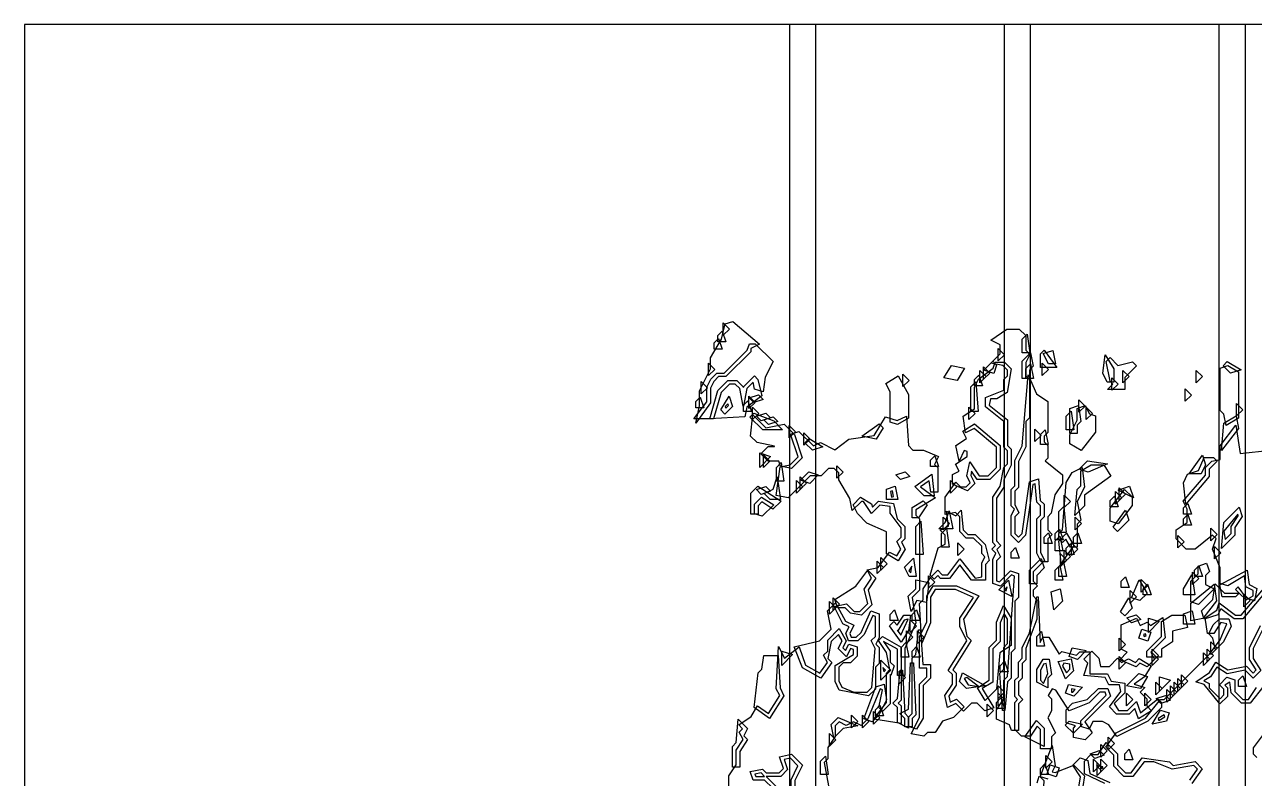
# Model space of a CAD drawing. Header units: millimetres. Extents: x 0 to 296, y 0 to 296.
# Drawn here: x 0 to 165.3, y 194.5 to 295.8 of the extents above; entities that cross this region are included whole.
import ezdxf

# ---------------------------------------------------------------- set-up
doc = ezdxf.new("R2010")
doc.units = ezdxf.units.MM
for name, color, linetype in [('CUT_OUTLINE', 5, 'Continuous'), ('CUT_SLOT', 1, 'Continuous'), ('ENG_D', 3, 'Continuous'), ('ENG_K', 2, 'Continuous'), ('ENG_L', 4, 'Continuous')]:
    doc.layers.add(name, color=color, linetype=linetype)

msp = doc.modelspace()

# ---------------------------------------------------------------- linework, layer by layer
at = {"layer": 'CUT_OUTLINE'}
msp.add_lwpolyline([(0, 0), (295.8, 0), (295.8, 295.8), (0, 295.8), (0, 0)], close=True, dxfattribs=at)
at = {"layer": 'CUT_SLOT'}
for points in [[(102.82, 147.9), (106.38, 147.9), (106.38, 295.8), (102.82, 295.8), (102.82, 147.9)], [(131.69, 147.9), (135.25, 147.9), (135.25, 295.8), (131.69, 295.8), (131.69, 147.9)], [(160.55, 147.9), (164.12, 147.9), (164.12, 295.8), (160.55, 295.8), (160.55, 147.9)]]:
    msp.add_lwpolyline(points, close=True, dxfattribs=at)
at = {"layer": 'ENG_D'}
for points in [[(93.69, 253.5), (94.2, 255.57), (95.2, 255.9), (98.8, 252.86), (97.62, 252.27), (97.62, 251.82), (94.27, 248.48), (93.28, 248.48), (92.64, 247.84), (92.19, 246.94), (92.19, 244.95), (90.25, 242.22), (90.71, 244.56), (90.71, 246.56), (92.19, 249.52), (92.19, 251.01), (93.69, 253.5)], [(135.12, 251.68), (134.1, 251.68), (134.1, 253.51), (134.77, 254.17), (135.12, 251.68)], [(131.73, 251.43), (130.89, 250.59), (130.89, 252.28), (131.73, 251.43)], [(135.08, 248.23), (134.1, 248.23), (134.1, 250.55), (135.24, 251.69), (135.6, 249.87), (135.08, 249.36), (135.08, 248.23)], [(137.09, 252.06), (138.77, 249.71), (136.56, 249.71), (136.56, 251.54), (137.09, 252.06)], [(145.29, 251.42), (146.42, 249.53), (146.42, 247.74), (145.53, 247.74), (144.94, 248.93), (145.29, 251.42)], [(128.72, 206.56), (130.28, 203.97), (129.1, 203.58), (128.08, 204.6), (127.3, 204.6), (126.21, 203.51), (125.18, 204.54), (124.06, 203.99), (123.73, 205.64), (124.73, 207.14), (124.73, 208.44), (124.17, 209), (126.67, 212.99), (125.72, 214.89), (125.72, 216.01), (127.57, 218.79), (125.17, 219.88), (122.41, 219.88), (121.77, 218.83), (121.77, 215.39), (120.6, 212.66), (120.29, 218), (120.79, 218.5), (120.79, 219.96), (121.83, 221.52), (122.76, 222.45), (123.35, 221.85), (124.11, 221.85), (125.71, 223.98), (127.79, 221.38), (128.67, 221.56), (128.67, 223.39), (129.11, 224.27), (128.67, 224.71), (128.67, 225.69), (127.59, 226.78), (126.6, 226.78), (125.72, 227.67), (125.72, 229.64), (125.14, 230.21), (123.74, 229.93), (123.74, 232.29), (125.19, 234.31), (125.82, 233.69), (126.6, 233.69), (127.14, 234.23), (126.69, 235.13), (127.07, 237.03), (128.31, 235.16), (129.56, 235.16), (130.65, 236.25), (130.65, 238.99), (127.65, 241.53), (126.51, 240.95), (126.19, 243.17), (127.69, 244.17), (127.69, 247.05), (128.23, 248.14), (130.19, 249.61), (130.47, 250.45), (131.73, 250.45), (132.64, 249.55), (132.1, 246.35), (130.72, 245.52), (129.86, 245.52), (129.69, 244.63), (132.13, 242.68), (132.13, 239.21), (132.62, 238.72), (132.62, 236.58), (131.63, 234.61), (131.63, 233.61), (130.65, 232.13), (130.65, 226.39), (131.24, 225.8), (130.7, 225.26), (131.19, 224.27), (130.65, 223.72), (130.65, 221.04), (131.07, 220.9), (132.55, 222.38), (133.6, 222.03), (133.6, 218.79), (133.11, 218.3), (133.11, 211.89), (132.62, 211.4), (132.62, 207.95), (132.12, 207.44), (131.77, 203.61), (131.47, 203.61), (131.13, 208.64), (131.63, 209.14), (131.63, 212.09), (132.13, 212.59), (132.13, 215.87), (131.67, 216.63), (131.14, 215.39), (131.14, 212.88), (130.15, 211.89), (130.15, 207.42), (128.72, 206.56)], [(161.74, 249.98), (163.19, 249.11), (163.19, 242.91), (161.53, 241.92), (161.23, 243.42), (160.72, 243.94), (160.72, 249.64), (161.74, 249.98)], [(97.1, 244.39), (96.83, 243.06), (92.11, 242.79), (93.21, 246.63), (94.56, 247.98), (95.75, 247.98), (96.61, 247.12), (96.63, 247.02), (96.65, 247.12), (98.11, 248.58), (98.58, 248.11), (99.13, 245.91), (97.1, 244.39)], [(138.52, 232.6), (138.02, 230.11), (137.55, 229.64), (137.55, 227.87), (138.14, 227.28), (137.55, 226.68), (137.55, 223.58), (136.66, 223.58), (136.07, 224.75), (136.07, 229.35), (136.56, 229.84), (136.56, 231.12), (136.08, 231.6), (135.85, 234.09), (135.55, 233.99), (134.58, 227.16), (133.6, 226.19), (132.62, 227.17), (132.62, 229.8), (133.06, 230.68), (132.62, 231.12), (132.62, 233.29), (133.11, 233.79), (133.11, 237.19), (134.1, 239.18), (134.92, 248.74), (136.02, 246.17), (137.55, 245.16), (137.55, 240.98), (137.06, 240.49), (137.06, 239.7), (137.55, 239.21), (137.55, 237.53), (137.18, 237.16), (139.52, 235.28), (139.52, 234.1), (138.52, 232.6)], [(147.02, 247.49), (146.18, 246.65), (146.18, 248.33), (147.02, 247.49)], [(148.5, 248.48), (147.66, 247.63), (147.66, 249.32), (148.5, 248.48)], [(94.55, 244.81), (94.2, 244.46), (94.27, 244.25), (94.62, 244.6), (94.55, 244.81)], [(141.74, 243.69), (141.74, 245.37), (142.58, 244.53), (141.74, 243.69)], [(97.51, 243.05), (98.05, 243.59), (100.71, 242.52), (101.91, 241.33), (99.24, 241.33), (97.51, 243.05)], [(142, 242.47), (141.49, 241.96), (141.49, 240.83), (140.51, 240.83), (140.51, 244.22), (141.7, 244.61), (142, 242.47)], [(143.57, 243.55), (142.73, 242.7), (142.73, 244.39), (143.57, 243.55)], [(103.63, 241.08), (102.79, 240.24), (102.79, 241.92), (103.63, 241.08)], [(100.29, 237.74), (98.85, 236.29), (98.85, 238.22), (100.29, 237.74)], [(142.88, 237.15), (145.6, 236.76), (142.98, 235.64), (141.78, 236.04), (142.88, 237.15)], [(158.77, 236.62), (158.16, 235.41), (156.54, 235.41), (158.34, 237.92), (158.77, 236.62)], [(141.49, 225.55), (140.61, 225.55), (139.96, 226.63), (139.52, 226.19), (139.03, 226.68), (139.03, 227.38), (139.53, 227.88), (140.02, 234.26), (140.83, 235.6), (142.19, 236.28), (142.49, 233.64), (141.5, 231.68), (142.01, 229.17), (141.49, 228.65), (141.49, 225.55)], [(97.62, 229.99), (97.62, 232.8), (98.57, 233.75), (101.7, 231.76), (100.6, 230.66), (99.13, 231.64), (98.6, 231.12), (98.6, 229.99), (97.62, 229.99)], [(145.93, 230.81), (147.88, 233.32), (148.89, 232.31), (148.89, 231.14), (147, 228.71), (145.93, 229.07), (145.93, 230.81)], [(116.39, 233.03), (116.54, 232.28), (116.8, 232.37), (116.66, 233.12), (116.39, 233.03)], [(124.78, 228.02), (122.9, 228.02), (123.78, 228.89), (124.3, 230.45), (124.78, 228.02)], [(161.23, 227.7), (161.39, 226.57), (162.2, 227.38), (162.2, 228.34), (163.16, 229.78), (163.09, 229.98), (161.23, 227.7)], [(123.25, 225.55), (123.25, 227.38), (123.92, 228.05), (124.28, 225.55), (123.25, 225.55)], [(139.18, 227.04), (139.58, 225.06), (138.53, 225.06), (138.53, 226.39), (139.18, 227.04)], [(125.47, 224.46), (125.47, 226.15), (126.31, 225.3), (125.47, 224.46)], [(133.7, 224.07), (132.62, 224.07), (132.62, 224.91), (133.22, 225.51), (133.7, 224.07)], [(139.77, 223.48), (139.77, 225.16), (140.61, 224.32), (139.77, 223.48)], [(140.01, 225.41), (140.61, 226.01), (141.1, 224.56), (140.01, 224.56), (140.01, 225.41)], [(136.07, 221.75), (136.07, 220.62), (135.08, 220.62), (135.08, 222.45), (136.67, 224.03), (137.09, 222.77), (136.07, 221.75)], [(140.07, 221.61), (139.03, 221.61), (139.03, 222.94), (139.67, 223.59), (140.07, 221.61)], [(140.12, 223.83), (139.27, 222.98), (139.27, 224.67), (140.12, 223.83)], [(156.78, 218.22), (156.78, 220.97), (157.76, 221.96), (157.76, 223.02), (158.9, 223.4), (159.28, 222.28), (158.75, 221.75), (158.75, 220.53), (159.9, 219.95), (157.83, 217.87), (156.78, 218.22)], [(119.13, 222.13), (119.26, 223.02), (118.88, 222.38), (119.13, 222.13)], [(147.41, 220.97), (148.01, 221.57), (148.49, 220.13), (147.41, 220.13), (147.41, 220.97)], [(132.09, 220.24), (131.73, 219.88), (131.97, 219.64), (132.09, 220.24)], [(150.12, 221.22), (150.96, 220.37), (150.12, 219.53), (150.12, 221.22)], [(150.37, 219.14), (150.37, 219.98), (150.97, 220.58), (151.45, 219.14), (150.37, 219.14)], [(108.21, 216.57), (108.21, 218.26), (109.06, 217.42), (108.21, 216.57)], [(109.55, 217.91), (108.71, 217.07), (108.71, 218.75), (109.55, 217.91)], [(136.55, 212.76), (136.9, 213.47), (137.69, 213.47), (139.08, 211.16), (139.45, 211.53), (141.42, 211.03), (141.88, 211.5), (143.22, 211.5), (143.22, 208.54), (145.59, 208.54), (146.09, 207.54), (147.9, 207.28), (147.9, 205.97), (146.49, 204.56), (147.06, 203.61), (148.29, 203.61), (149.49, 204.81), (150, 203.29), (152.36, 205.17), (152.83, 204.7), (152.83, 204), (151.01, 202.18), (146.83, 200.09), (145.76, 201.7), (144.89, 202.13), (143.62, 202.13), (143.1, 201.09), (141.99, 201.46), (141.99, 202.23), (145.4, 205.65), (145.26, 206.08), (144.55, 206.08), (143.11, 204.63), (140.41, 203.55), (138.62, 206.36), (138.15, 206.52), (137.61, 205.62), (138.04, 205.19), (138.04, 203.55), (137.58, 202.63), (138.59, 200.61), (138.04, 200.06), (138.04, 198.44), (136.56, 198.44), (136.56, 201.04), (136.11, 201.5), (135.22, 200.16), (134, 200.16), (133.11, 201.04), (133.11, 204.7), (133.5, 205.09), (133.11, 205.48), (133.11, 207.66), (133.6, 208.15), (133.6, 210.12), (134.1, 210.62), (134.1, 212.05), (135.1, 214.05), (136.07, 218.9), (136.26, 218.88), (136.55, 212.76)], [(148.64, 219.74), (149.48, 218.89), (148.64, 218.05), (148.64, 219.74)], [(155.79, 215.2), (155.79, 216.61), (156.96, 217), (157.32, 215.2), (155.79, 215.2)], [(117.3, 214.4), (117.78, 213.72), (118.77, 215.88), (118.75, 215.9), (118.24, 215.73), (117.38, 214.31), (117.3, 214.4)], [(149.5, 216.01), (149.98, 215.04), (150.91, 215.5), (151.38, 215.02), (153.03, 216.12), (153.34, 213.38), (151.41, 211.45), (151.9, 210.47), (150.91, 209.47), (149.92, 209.97), (149.44, 209.48), (147.22, 210.43), (148.23, 211.43), (147.41, 211.84), (147.41, 215.11), (149.5, 216.01)], [(159.19, 213.92), (159.78, 215.1), (160.62, 215.94), (161.88, 215.94), (162.22, 214.93), (161.17, 212.83), (160.08, 211.74), (159.75, 213.35), (159.19, 213.92)], [(119.81, 211.12), (120.18, 214.46), (120.46, 214.45), (120.77, 209.77), (121.77, 209.77), (121.77, 207.95), (120.79, 206.96), (120.79, 202.56), (119.91, 201.1), (118.81, 201.46), (118.81, 202.73), (119.31, 203.22), (119.31, 210.62), (119.81, 211.12)], [(150.7, 213.9), (150.43, 213.81), (150.52, 213.54), (150.79, 213.63), (150.7, 213.9)], [(152.44, 211.01), (151.6, 210.17), (151.6, 211.85), (152.44, 211.01)], [(158.99, 211.85), (159.84, 211.01), (158.99, 210.17), (158.99, 211.85)], [(160.33, 211.99), (159.49, 211.15), (159.49, 212.83), (160.33, 211.99)], [(140.51, 209.82), (139.69, 209.98), (139.54, 209.56), (140.06, 208.69), (140.51, 209.14), (140.51, 209.82)], [(147.16, 209.18), (147.16, 210.86), (148, 210.02), (147.16, 209.18)], [(158.5, 211.36), (159.34, 210.51), (158.5, 209.67), (158.5, 211.36)], [(115.75, 209.03), (115.4, 209.39), (115.51, 208.8), (115.75, 209.03)], [(117.34, 204), (116.74, 204.6), (117.34, 205.2), (117.69, 209.04), (118.01, 209.03), (118.32, 203.23), (118.81, 202.73), (118.81, 201.24), (117.34, 201.98), (117.34, 204)], [(136.56, 208.98), (136.56, 207.66), (136.97, 207.25), (137.54, 208.58), (137.35, 209.94), (136.98, 209.82), (136.56, 208.98)], [(149.81, 208.58), (150.98, 208.19), (150, 206.54), (148.14, 206.91), (149.81, 208.58)], [(155.54, 206.71), (155.54, 208.4), (156.39, 207.56), (155.54, 206.71)], [(128.22, 206.85), (126.66, 208.02), (126.33, 207.91), (126.85, 207.04), (128.22, 206.85)], [(154.06, 206.92), (154.91, 206.08), (154.06, 205.24), (154.06, 206.92)], [(154.56, 205.73), (154.56, 207.41), (155.4, 206.57), (154.56, 205.73)], [(155.05, 206.22), (155.05, 207.9), (155.89, 207.06), (155.05, 206.22)], [(130.65, 204.7), (131.25, 205.3), (131.73, 203.86), (130.65, 203.86), (130.65, 204.7)], [(140.9, 206.08), (141.24, 206.42), (140.75, 206.52), (140.75, 206.08), (140.9, 206.08)], [(148.99, 205.09), (148.15, 204.25), (148.15, 205.93), (148.99, 205.09)], [(150.61, 205.93), (151.46, 205.09), (150.61, 204.25), (150.61, 205.93)], [(153.39, 205.62), (154.03, 204.98), (152.77, 204.56), (152.13, 205.2), (153.39, 205.62)], [(153.57, 206.43), (154.41, 205.58), (153.57, 204.74), (153.57, 206.43)], [(114.13, 201.78), (114.13, 203.47), (114.97, 202.63), (114.13, 201.78)], [(114.38, 202.87), (114.38, 203.71), (114.98, 204.31), (115.46, 202.87), (114.38, 202.87)], [(153.51, 202.17), (151.59, 201.78), (152.72, 203.66), (153.88, 203.27), (153.51, 202.17)], [(141, 200.55), (139.91, 201.64), (140.43, 202.15), (142.24, 201.79), (141, 200.55)], [(139.13, 184.88), (138.56, 184.31), (136.56, 185.74), (137.05, 194.15), (136.52, 194.68), (138.15, 198.91), (138.54, 196.18), (138.14, 195.37), (138.53, 195.25), (141.06, 196.26), (142.5, 194.82), (142.02, 191.95), (143.46, 191.46), (143.46, 189.91), (145.05, 188.33), (144.1, 187.38), (141.63, 186.39), (140.12, 184.88), (139.13, 184.88)], [(145.68, 198.33), (145.68, 200.02), (146.53, 199.17), (145.68, 198.33)], [(147.9, 197.8), (148.5, 198.4), (148.98, 196.96), (147.9, 196.96), (147.9, 197.8)], [(99.69, 194.74), (101.06, 193.37), (101.29, 190.3), (101.93, 190.3), (103.04, 191.86), (103.04, 194.3), (103.97, 196.17), (102.96, 197.18), (102.13, 197.02), (102.58, 195.66), (101.66, 194.74), (99.69, 194.74)], [(99.49, 194.74), (99.01, 195.21), (98.18, 195.04), (98.29, 194.74), (99.49, 194.74)], [(144.09, 196.19), (144.52, 195.76), (144.94, 195.9), (144.94, 196.01), (144.09, 196.19)]]:
    msp.add_lwpolyline(points, close=True, dxfattribs=at)
for points in [[(94.66, 192.2), (94.66, 194.81), (95.64, 196.29), (95.64, 198.26), (96.59, 199.69), (96.08, 200.7), (96.53, 201.15), (96, 201.68), (97.68, 202.8), (98.52, 204.21), (100.01, 203.22), (101.52, 205.6), (101.06, 206.52), (101.36, 212.2), (102.14, 210.64), (104.15, 212.15), (104.97, 209.7), (106.91, 208.62), (107.93, 210.04), (107.42, 211.06), (107.97, 211.6), (107.97, 213.08), (109.5, 214.61), (110.47, 212.99), (109.99, 212.04), (110.37, 211.67), (110.8, 212.54), (111.91, 212.17), (111.91, 210.9), (111.03, 210.02), (110.04, 210.02), (109.45, 209.43), (109.45, 207.61), (109.87, 206.76), (111.47, 206.08), (113.29, 206.08), (113.89, 206.68), (114.37, 211.95), (113.83, 213.03), (114.38, 213.57), (114.38, 216.25), (114.02, 216.37), (112.86, 213.82), (112.01, 212.98), (110.75, 212.98), (110.41, 213.98), (110.84, 214.84), (110, 215.26), (108.84, 217.59), (110.51, 217.93), (111.52, 216.92), (112.3, 216.92), (113.37, 217.98), (112.88, 219.93), (113.85, 221.38), (113.27, 222.52), (114.73, 222.82), (116.28, 224.88), (117.24, 224.39), (117.79, 225.31), (117.28, 226.34), (117.83, 226.89), (117.83, 228.18), (116.35, 230.15), (116.35, 231.01), (114.96, 231.21), (113.85, 230.09), (112.77, 231.71), (112.51, 231.71), (111.27, 230.47), (110.94, 232.12), (109.45, 234.6), (109.45, 235.56), (108.85, 236.15), (108.07, 236.15), (107.08, 235.16), (105.61, 235.16), (102.63, 232.19), (101.04, 232.5), (101.59, 236.36), (102.92, 236.62), (103.99, 237.7), (102.97, 240.74), (104.09, 241.12), (106.05, 239.16), (106.98, 239.63), (108.93, 238.66), (110.83, 240.08), (114.23, 240.57), (115.75, 243.1), (117.32, 242.58), (118.54, 243.19), (118.81, 239.22), (119.41, 238.62), (120.84, 238.62), (122.85, 237.75), (122.32, 236.69), (122.76, 236.25), (122.76, 232.95), (121.81, 232.95), (121.59, 234.48), (120.46, 233.68), (122.46, 232.18), (119.8, 230.59), (119.8, 229.84), (120.29, 229.35), (120.29, 219.78), (119.32, 218.81), (119.81, 215.41), (118.32, 211.94), (118.32, 208.3), (117.34, 208.3), (117.34, 211.85), (115.48, 212.88), (116.35, 211.57), (116.35, 210.12), (116.88, 209.59), (116.46, 208.33), (116.35, 208.44), (116.35, 204.5), (115.36, 203.51), (114.85, 204.02), (115.33, 206.4), (115.01, 206.51), (113.35, 202.49), (112.45, 201.59), (111.42, 202.1), (110.43, 201.61), (109.5, 202.08), (108.95, 201.54), (108.95, 200.09), (107.97, 198.61), (107.97, 197.1), (107.5, 196.63), (108.94, 188.92)], [(169.12, 222.23), (163.79, 215.94), (162.61, 215.94), (160.81, 217.29), (160.4, 216.47), (158.59, 215.87), (158.22, 216.99), (159.75, 218.52), (160.05, 220.65), (161.32, 219.39), (163.29, 219.39), (164.21, 218.47), (165.16, 219.03), (165.16, 219.73), (164.19, 220.21), (163.98, 221.7), (161.74, 220.35), (160.72, 220.69), (160.72, 222.79), (159.72, 225.3), (160.19, 226.72), (159.72, 227.19), (157.36, 225.3), (156.18, 225.3), (154.8, 226.68), (154.8, 227.9), (156.28, 228.89), (156.28, 230.67), (155.74, 231.75), (158.75, 235.26), (158.75, 236.25), (159.61, 237.12), (160.72, 237.34), (160.72, 239.19), (162.85, 241.94), (163.4, 238.15), (167.49, 238.6)], [(166.61, 206.94), (164.78, 204.6), (163.58, 204.6), (162.21, 205.96), (162.01, 207.4), (161.36, 207.01), (161.71, 206.67), (161.71, 205.48), (160.7, 204.48), (158.6, 207.1), (157.45, 207.48), (159.3, 208.72), (160.15, 210.12), (161.76, 209.05), (164.25, 209.55), (165.16, 208.64), (165.58, 209.07), (164.66, 210.44), (164.66, 212.05), (166.14, 215.01)], [(145.24, 193.81), (142.48, 195.07), (142.48, 196.81), (143.36, 197.7), (144.32, 197.7), (145.4, 199.32), (146.92, 197.8), (146.92, 196.32), (148, 195.23), (148.76, 195.23), (150.26, 197.22), (153.93, 196.7), (154.4, 196.23), (157.35, 196.73), (158.33, 195.75), (156.92, 193.78)]]:
    msp.add_lwpolyline(points, dxfattribs=at)
at = {"layer": 'ENG_K'}
for points in [[(133.66, 230.19), (133.11, 229.64), (133.11, 227.38), (133.6, 226.89), (134.11, 227.39), (135.11, 234.36), (136.29, 234.76), (136.55, 231.82), (137.06, 231.32), (137.06, 229.64), (136.56, 229.15), (136.56, 224.87), (137.11, 223.78), (135.58, 222.24), (135.58, 220.97), (136.17, 220.37), (135.58, 219.78), (135.58, 219), (136.07, 218.5), (136.07, 215.89), (134.59, 211.95), (134.59, 210.41), (134.1, 209.92), (134.1, 207.95), (133.6, 207.45), (133.6, 205.69), (134.2, 205.09), (133.6, 204.5), (133.6, 200.9), (132.69, 200.9), (132.42, 201.7), (130.65, 202.46), (130.65, 203.69), (131.63, 205.17), (131.63, 207.66), (132.13, 208.16), (133.1, 221.68), (132.69, 221.82), (131.21, 220.34), (130.15, 220.69), (130.15, 223.88), (130.59, 224.76), (130.05, 225.3), (130.54, 225.8), (130.15, 226.19), (130.15, 232.28), (131.15, 233.78), (131.65, 236.27), (132.13, 236.75), (132.13, 238.51), (131.63, 239.01), (131.63, 242.44), (129.17, 244.41), (129.17, 245.68), (131.63, 246.67), (131.63, 248.08), (132.13, 248.58), (132.13, 249.36), (131.51, 249.97), (129.9, 250.3), (131.14, 251.54), (131.14, 252.76), (129.92, 253.37), (132.05, 254.88), (133.71, 254.88), (134.59, 254), (134.59, 252.03), (135.14, 251.48), (134.59, 250.39), (134.59, 248.58), (135.08, 248.08), (135.08, 242.95), (134.59, 242.46), (134.59, 239.05), (133.6, 237.08), (133.6, 233.58), (133.11, 233.09), (133.11, 231.28), (133.66, 230.19)], [(98.14, 246.81), (97.96, 247.73), (97.1, 246.87), (96.63, 244.53), (96.62, 244.53), (96.16, 246.87), (95.54, 247.49), (94.76, 247.49), (93.64, 246.37), (92.62, 242.81), (89.97, 242.81), (91.7, 245.11), (91.7, 247.05), (92.24, 248.13), (93.08, 248.97), (94.06, 248.97), (97.15, 252.06), (97.44, 252.91), (98.21, 252.91), (100.63, 250.5), (99.58, 248.4), (99.3, 246.42), (98.14, 246.81)], [(138.59, 250.2), (137.64, 250.2), (136.95, 251.58), (138.23, 252), (138.59, 250.2)], [(124.61, 249.98), (126.35, 249.63), (125.35, 247.95), (123.6, 248.3), (124.61, 249.98)], [(129.76, 248.97), (128.92, 248.13), (128.92, 249.81), (129.76, 248.97)], [(128.96, 249.35), (130.15, 250.55), (130.68, 250.02), (130.31, 248.9), (128.96, 249.35)], [(136.81, 248.62), (136.81, 250.3), (137.65, 249.46), (136.81, 248.62)], [(145.58, 246.75), (146.32, 247.49), (145.95, 247.86), (145.42, 250.53), (145.93, 251.04), (146.99, 249.98), (148.96, 250.47), (149.48, 249.95), (147.9, 248.37), (147.9, 246.75), (145.58, 246.75)], [(163.53, 249.4), (162.13, 248.93), (161.11, 249.95), (161.67, 250.51), (163.53, 249.4)], [(116.35, 242.38), (116.35, 246.45), (115.78, 247.58), (117.43, 248.57), (118.81, 246.07), (118.81, 242.91), (117.37, 242.04), (116.35, 242.38)], [(118.08, 248.82), (118.92, 247.98), (118.08, 247.14), (118.08, 248.82)], [(128.77, 247.24), (127.69, 247.24), (127.69, 248.08), (128.29, 248.69), (128.77, 247.24)], [(129.27, 248.48), (128.43, 247.63), (128.43, 249.32), (129.27, 248.48)], [(157.52, 249.32), (158.36, 248.48), (157.52, 247.63), (157.52, 249.32)], [(127.2, 243.79), (127.2, 247.1), (127.89, 247.8), (128.2, 243.79), (127.2, 243.79)], [(156.04, 245.17), (156.04, 246.85), (156.88, 246.01), (156.04, 245.17)], [(162.94, 244.88), (163.78, 244.04), (162.94, 243.2), (162.94, 244.88)], [(98.39, 243.16), (99.65, 243.58), (100.29, 242.94), (99.03, 242.52), (98.39, 243.16)], [(99.38, 242.67), (100.64, 243.09), (101.28, 242.45), (100.01, 242.03), (99.38, 242.67)], [(126.95, 244.39), (127.79, 243.55), (126.95, 242.7), (126.95, 244.39)], [(142.05, 238.54), (140.51, 239.46), (140.51, 240.65), (141.49, 242.62), (141.49, 244.22), (142.6, 244.59), (143.15, 243.5), (143.96, 243.23), (143.96, 241), (142.05, 238.54)], [(163.2, 241.51), (160.89, 238.54), (161.23, 242.21), (162.87, 243.2), (163.2, 241.51)], [(114.5, 240.06), (112.54, 240.46), (114.9, 242.14), (115.43, 241.61), (114.5, 240.06)], [(105.61, 240.09), (104.76, 239.25), (104.76, 240.94), (105.61, 240.09)], [(105.47, 240.16), (107.32, 239.04), (105.93, 238.58), (104.91, 239.6), (105.47, 240.16)], [(159.84, 237.63), (160.33, 237.14), (159.24, 236.05), (159.24, 235.07), (156.1, 231.36), (155.78, 234.22), (156.35, 235.37), (157.83, 235.86), (158.59, 237.63), (159.84, 237.63)], [(104.27, 235.02), (105.11, 234.18), (104.27, 233.34), (104.27, 235.02)], [(104.31, 234.56), (105.44, 235.69), (106.7, 235.27), (105.57, 234.14), (104.31, 234.56)], [(117.76, 234.64), (117.13, 235.27), (118.39, 235.69), (119.02, 235.06), (117.76, 234.64)], [(119.67, 233.72), (121.97, 235.36), (122.29, 232.45), (120.93, 232.45), (119.67, 233.72)], [(104.62, 233.69), (103.78, 232.84), (103.78, 234.53), (104.62, 233.69)], [(117.39, 231.96), (115.86, 231.96), (115.86, 233.37), (117.03, 233.76), (117.39, 231.96)], [(99.16, 229.71), (98.11, 230.06), (98.11, 231.32), (99.06, 232.27), (100.72, 231.27), (99.16, 229.71)], [(118.32, 226.68), (117.88, 226.24), (118.36, 225.29), (117.42, 223.73), (115.86, 224.67), (115.86, 227.61), (113.25, 228.8), (111.96, 230.09), (111.37, 231.27), (112.37, 232.27), (113.84, 231.38), (113.99, 230.94), (114.78, 231.73), (116.8, 231.44), (117.31, 229.37), (118.32, 228.36), (118.32, 226.68)], [(146.92, 227.67), (146.35, 228.24), (147.98, 230.52), (148.43, 229.18), (146.92, 227.67)], [(160.91, 225.39), (161.22, 228.87), (163.29, 230.94), (163.7, 229.7), (162.69, 228.19), (162.69, 227.17), (160.91, 225.39)], [(141.05, 225.79), (139.35, 223.4), (139.02, 226.38), (140.06, 227.43), (141.05, 225.79)], [(119.48, 224.1), (119.84, 221.61), (118.91, 221.61), (118.27, 222.89), (119.48, 224.1)], [(109.27, 217.42), (108.91, 218.51), (111.74, 220.31), (113.36, 222.47), (114.45, 221.39), (113.41, 219.83), (113.91, 217.83), (112.49, 216.41), (111.05, 216.7), (110.33, 217.42), (109.27, 217.42)], [(138.53, 221.11), (138.53, 222.45), (139.18, 223.09), (139.58, 221.11), (138.53, 221.11)], [(156.92, 221.84), (157.31, 219.14), (155.79, 219.14), (155.79, 219.95), (156.92, 221.84)], [(157.86, 221.36), (157.02, 220.52), (157.02, 222.2), (157.86, 221.36)], [(157.27, 222.45), (157.87, 223.05), (158.35, 221.61), (157.27, 221.61), (157.27, 222.45)], [(126.31, 204.1), (124.86, 202.66), (123.41, 202.17), (122.4, 200.65), (121.38, 200.65), (120.87, 200.14), (119.19, 200.48), (120.29, 202.68), (120.29, 207.16), (121.28, 208.15), (121.28, 209.28), (120.29, 209.28), (120.29, 213.53), (121.28, 215.5), (121.28, 218.96), (122.13, 220.37), (125.28, 220.37), (128.3, 219), (126.22, 215.89), (126.68, 213.59), (127.26, 213.01), (124.8, 209.07), (125.22, 208.64), (125.22, 206.99), (124.25, 205.53), (124.42, 204.72), (125.27, 205.14), (126.31, 204.1)], [(139.54, 218.32), (138.36, 217.14), (138.02, 219.56), (139.21, 219.96), (139.54, 218.32)], [(156.78, 215.64), (156.78, 218.03), (159.92, 220.6), (160.24, 218.33), (158.39, 215.96), (156.78, 215.64)], [(147.9, 216.33), (147.35, 216.88), (148.46, 218.74), (148.92, 217.35), (147.9, 216.33)], [(107.06, 207.97), (104.57, 209.35), (103.44, 212.17), (106.86, 212.96), (108.44, 214.54), (107.95, 217), (109.01, 218.07), (110.37, 215.63), (111.5, 215.06), (110.95, 213.95), (111.1, 213.47), (111.81, 213.47), (112.45, 214.11), (113.75, 216.98), (114.87, 216.61), (114.87, 213.41), (114.43, 212.53), (114.87, 212.09), (114.87, 209.92), (114.38, 209.43), (114.38, 206.47), (113.47, 205.56), (109.53, 206.35), (108.95, 207.5), (108.95, 209.67), (111.42, 211.15), (111.42, 211.82), (111.05, 211.94), (110.5, 210.84), (109.39, 211.94), (109.91, 212.97), (109.4, 213.81), (108.44, 212.86), (107.99, 210.59), (108.54, 210.05), (107.06, 207.97)], [(116.35, 216.53), (116.95, 217.13), (117.43, 215.69), (116.35, 215.69), (116.35, 216.53)], [(118.81, 214.37), (117.85, 212.78), (116.27, 214.98), (116.84, 215.55), (117.3, 215.09), (118.19, 216.43), (119.1, 216.43), (118.81, 214.37)], [(148.19, 216.04), (149.45, 216.47), (150.08, 215.83), (148.82, 215.41), (148.19, 216.04)], [(151.11, 216.03), (152.55, 215.55), (151.11, 214.11), (151.11, 216.03)], [(114.8, 213.01), (115.32, 213.53), (117.83, 212.14), (117.83, 204.99), (117.44, 204.6), (117.83, 204.21), (117.83, 201.84), (114.18, 202.45), (115.86, 204.68), (115.86, 208.64), (116.33, 209.12), (115.87, 211.4), (114.8, 213.01)], [(147.16, 213.33), (148, 212.49), (147.16, 211.64), (147.16, 213.33)], [(151.42, 214.12), (151.02, 212.91), (149.81, 213.32), (150.21, 214.52), (151.42, 214.12)], [(140.83, 212.03), (142.73, 211.65), (141.56, 210.48), (140.44, 210.85), (140.83, 212.03)], [(99.37, 211.01), (101.3, 211.01), (101.56, 206.63), (102.09, 205.57), (100.15, 202.52), (98.09, 203.99), (98.61, 208.65), (99.11, 209.15), (99.37, 211.01)], [(136.07, 209.1), (136.92, 210.51), (137.76, 210.51), (138.06, 208.45), (137.55, 207.95), (137.55, 206.66), (136.07, 207.4), (136.07, 209.1)], [(141.02, 208.95), (139.93, 207.86), (138.93, 210.2), (140.7, 210.56), (141.02, 208.95)], [(140.34, 207.1), (142.24, 206.72), (141.07, 205.55), (139.95, 205.92), (140.34, 207.1)], [(152.93, 206.57), (152.09, 205.73), (152.09, 207.41), (152.93, 206.57)], [(154.03, 207.66), (152.59, 206.22), (152.59, 208.14), (154.03, 207.66)], [(141, 199.96), (141, 201.25), (141.28, 201.53), (140.01, 201.96), (140.01, 203.71), (140.87, 204.57), (142.85, 205.07), (144.35, 206.57), (145.61, 206.57), (145.97, 205.52), (142.55, 202.1), (143.54, 200.62), (142.56, 199.65), (141, 199.96)], [(129.41, 202.77), (129.41, 204.45), (130.26, 203.61), (129.41, 202.77)], [(96.68, 200.21), (97.19, 199.7), (96.14, 198.11), (96.14, 195.97), (95.15, 195.97), (95.15, 198.78), (95.65, 199.29), (95.94, 202.43), (97.18, 201.2), (96.68, 200.21)], [(134.47, 200.07), (136.04, 202.27), (137.06, 201.25), (137.06, 198.78), (134.47, 200.07)], [(152.48, 202.26), (153.28, 202.74), (153.19, 203), (152.39, 202.52), (152.48, 202.26)], [(144.7, 197.35), (144.7, 199.03), (145.54, 198.19), (144.7, 197.35)], [(103.53, 194.19), (103.53, 191.7), (102.16, 189.78), (100.57, 190.1), (100.57, 193.16), (99.49, 194.24), (97.93, 194.24), (97.54, 195.42), (99.18, 195.74), (99.69, 195.23), (101.46, 195.23), (102.02, 195.79), (101.48, 197.39), (103.12, 197.72), (104.57, 196.27), (103.53, 194.19)], [(138.14, 196.71), (137.3, 195.87), (137.3, 197.55), (138.14, 196.71)], [(143.26, 197.8), (144.52, 198.22), (145.15, 197.59), (143.89, 197.17), (143.26, 197.8)], [(137.16, 196.43), (137.64, 194.98), (136.56, 194.98), (136.56, 195.83), (137.16, 196.43)]]:
    msp.add_lwpolyline(points, close=True, dxfattribs=at)
for points in [[(156.63, 194.22), (157.69, 195.7), (157.18, 196.2), (154.28, 195.72), (151.8, 196.71), (150.49, 196.71), (149.01, 194.74), (147.8, 194.74), (146.42, 196.11), (146.42, 197.59), (145.36, 198.66), (146.75, 200.6), (150.7, 202.58), (152.71, 205.09), (153.22, 205.09), (159.3, 211.17), (160.75, 213.1), (161.61, 215.26), (160.83, 215.42), (159.87, 213.96), (159.03, 213.96), (158.73, 216.06), (160.27, 217.08), (160.59, 218.06), (162.77, 216.43), (163.56, 216.43), (169.09, 222.96)], [(166.64, 214.89), (165.16, 211.93), (165.16, 210.59), (166.21, 209), (165.16, 207.95), (164.09, 209.01), (161.65, 208.53), (160.3, 209.43), (159.42, 208.11), (158.52, 207.58), (158.52, 207.58), (159.24, 207.22), (159.24, 206.67), (160.72, 205.19), (161.21, 205.69), (161.21, 206.47), (160.62, 207.06), (161.64, 208.08), (162.69, 207.73), (162.69, 206.18), (163.78, 205.09), (164.53, 205.09), (165.61, 206.71)], [(166.64, 200.57), (165.16, 198.6), (165.16, 197.8), (165.65, 197.3)], [(141.46, 191.61), (141.97, 194.68), (140.93, 196.25), (141.92, 197.24), (142.95, 196.9), (143.2, 195.15), (145.88, 193.93)], [(136.11, 193.9), (136.41, 194.8), (137.56, 194.42)]]:
    msp.add_lwpolyline(points, dxfattribs=at)
at = {"layer": 'ENG_L'}
for points in [[(93.92, 254.04), (93.92, 255.73), (94.76, 254.88), (93.92, 254.04)], [(93.77, 252.17), (92.69, 252.17), (92.69, 253.01), (93.29, 253.62), (93.77, 252.17)], [(93.78, 254.6), (94.26, 253.16), (93.18, 253.16), (93.18, 254), (93.78, 254.6)], [(91.95, 248.62), (91.95, 250.3), (92.79, 249.46), (91.95, 248.62)], [(135.24, 250.21), (135.63, 248.23), (134.59, 248.23), (134.59, 249.56), (135.24, 250.21)], [(91.8, 247), (90.96, 246.15), (90.96, 247.84), (91.8, 247)], [(90.22, 244.28), (90.22, 245.13), (90.82, 245.73), (91.3, 244.28), (90.22, 244.28)], [(95.19, 244.46), (94.16, 243.44), (93.61, 244), (94.72, 245.86), (95.19, 244.46)], [(96.63, 244.63), (97.23, 245.23), (97.71, 243.79), (96.63, 243.79), (96.63, 244.63)], [(98.21, 245.02), (97.37, 244.18), (97.37, 245.87), (98.21, 245.02)], [(98.67, 246.05), (99.3, 245.41), (98.04, 244.99), (97.41, 245.63), (98.67, 246.05)], [(102.13, 242.09), (103.5, 240.72), (104.55, 237.56), (103.12, 236.13), (101.62, 236.43), (101.38, 237.14), (99.98, 237.14), (98.99, 238.12), (99.98, 239.11), (100.82, 239.11), (100.82, 239.15), (98.48, 239.62), (97.6, 240.5), (97.92, 243.34), (99.67, 241.59), (102.13, 242.09)], [(97.86, 244.39), (98.7, 243.55), (97.86, 242.7), (97.86, 244.39)], [(140.01, 243.15), (140.68, 243.82), (141.04, 241.33), (140.01, 241.33), (140.01, 243.15)], [(127.71, 242.12), (131.14, 239.22), (131.14, 236.05), (129.76, 234.67), (128.05, 234.67), (127.32, 235.76), (127.21, 235.2), (127.74, 234.13), (126.76, 233.15), (124.73, 234.02), (124.73, 235.32), (125.63, 235.77), (125.15, 236.73), (126.7, 237.76), (126.7, 238.44), (126.33, 238.56), (125.62, 237.12), (125.2, 239.22), (126.63, 240.18), (126.13, 241.17), (127.71, 242.12)], [(135.82, 241.43), (136.66, 240.59), (135.82, 239.75), (135.82, 241.43)], [(136.56, 240.69), (137.21, 241.33), (137.6, 239.35), (136.56, 239.35), (136.56, 240.69)], [(99.34, 237.98), (100.18, 237.14), (99.34, 236.29), (99.34, 237.98)], [(101.07, 236.25), (101.73, 236.92), (102.09, 234.42), (101.07, 234.42), (101.07, 236.25)], [(110.04, 235.66), (109.2, 234.82), (109.2, 236.5), (110.04, 235.66)], [(121.77, 237.24), (122.37, 237.84), (122.85, 236.4), (121.77, 236.4), (121.77, 237.24)], [(146.01, 235.1), (142.48, 232.57), (142.48, 231.12), (141.19, 229.82), (141.5, 233.3), (141.99, 233.79), (141.99, 235.8), (143.4, 236.64), (145.08, 236.64), (146.01, 235.1)], [(101.16, 235), (101.6, 231.96), (100.22, 231.96), (99.42, 232.77), (100.62, 233.37), (101.16, 235)], [(100.29, 233.08), (99.03, 232.66), (98.39, 233.3), (99.65, 233.72), (100.29, 233.08)], [(124.48, 232.84), (124.48, 234.53), (125.33, 233.69), (124.48, 232.84)], [(149.06, 232.21), (147.01, 233.24), (148.55, 233.75), (149.06, 232.21)], [(147.16, 233.54), (148, 232.7), (147.16, 231.86), (147.16, 233.54)], [(120.18, 229.49), (119.31, 229.49), (119.31, 230.87), (120.82, 231.78), (121.35, 231.25), (120.18, 229.49)], [(139.77, 232.55), (140.61, 231.71), (139.77, 230.87), (139.77, 232.55)], [(145.93, 230.97), (145.93, 231.82), (146.53, 232.42), (147.01, 230.97), (145.93, 230.97)], [(147.51, 232.21), (146.67, 231.36), (146.67, 233.05), (147.51, 232.21)], [(127.32, 221.11), (125.72, 223.17), (124.36, 221.36), (123.15, 221.36), (122.76, 221.75), (122.27, 221.26), (121.74, 221.78), (122.8, 225.48), (123.74, 225.95), (123.74, 227.17), (123.08, 227.84), (124.22, 228.4), (123.93, 230.42), (125.18, 229.79), (125.91, 230.52), (126.2, 227.88), (126.8, 227.28), (127.79, 227.28), (129.14, 225.92), (129.69, 223.75), (129.17, 223.23), (129.17, 221.11), (127.32, 221.11)], [(139.72, 231.03), (140.04, 227.52), (139.03, 227.52), (139.03, 230.34), (139.72, 231.03)], [(156.87, 229.99), (155.79, 229.99), (155.79, 230.83), (156.39, 231.43), (156.87, 229.99)], [(156.39, 229.95), (156.87, 228.51), (155.79, 228.51), (155.79, 229.35), (156.39, 229.95)], [(120.5, 229.07), (120.8, 224.56), (119.8, 224.56), (119.8, 228.36), (120.5, 229.07)], [(123.5, 229.6), (124.34, 228.76), (123.5, 227.91), (123.5, 229.6)], [(141.25, 227.91), (141.25, 229.6), (142.09, 228.76), (141.25, 227.91)], [(137.06, 226.89), (137.66, 227.49), (138.14, 226.04), (137.06, 226.04), (137.06, 226.89)], [(138.53, 227.38), (139.14, 227.98), (139.62, 226.54), (138.53, 226.54), (138.53, 227.38)], [(141, 226.04), (141, 226.89), (141.6, 227.49), (142.08, 226.04), (141, 226.04)], [(155.89, 226.29), (155.05, 225.45), (155.05, 227.13), (155.89, 226.29)], [(160.33, 227.28), (159.49, 226.43), (159.49, 228.12), (160.33, 227.28)], [(141.6, 225.3), (140.75, 224.46), (140.75, 226.15), (141.6, 225.3)], [(160.82, 224.81), (159.98, 223.97), (159.98, 225.65), (160.82, 224.81)], [(115.47, 222.84), (114.62, 222), (114.62, 223.68), (115.47, 222.84)], [(115.12, 224.17), (115.96, 223.33), (115.12, 222.49), (115.12, 224.17)], [(122.37, 220.87), (121.53, 220.03), (121.53, 221.71), (122.37, 220.87)], [(162.79, 218.89), (161.01, 218.89), (160.69, 220.5), (164.37, 222.48), (164.64, 220.54), (165.68, 220.02), (165.34, 218.33), (164.26, 218.69), (163.15, 220.24), (162.79, 219.88), (163.29, 219.39), (162.79, 218.89)], [(119.8, 221.17), (121.55, 220.82), (121.25, 218.11), (119.94, 218.37), (119.21, 216.91), (118.79, 218.98), (119.8, 219.98), (119.8, 221.17)], [(130.97, 219.81), (132.28, 221.12), (132.71, 218.94), (130.97, 219.81)], [(149.94, 218.37), (148.8, 218.75), (149.84, 221.16), (150.92, 219.35), (149.94, 218.37)], [(163.92, 219.24), (164.77, 218.4), (163.92, 217.56), (163.92, 219.24)], [(119.31, 216.53), (119.91, 217.13), (120.39, 215.69), (119.31, 215.69), (119.31, 216.53)], [(132.62, 212.35), (131.13, 211.36), (130.64, 206.46), (129.12, 204.94), (128.1, 206.64), (129.66, 207.69), (129.66, 212.09), (130.65, 213.08), (130.65, 215.49), (131.6, 217.71), (132.62, 216.01), (132.62, 212.35)], [(119.06, 214.11), (119.06, 215.79), (119.9, 214.95), (119.06, 214.11)], [(154.24, 216.43), (155.99, 216.43), (156.32, 214.77), (154.31, 214.27), (154.31, 212.85), (152.83, 211.86), (152.83, 210.76), (150.86, 210.76), (150.86, 211.6), (152.83, 213.57), (152.83, 215.58), (154.24, 216.43)], [(118.57, 212.63), (118.57, 214.31), (119.41, 213.47), (118.57, 212.63)], [(120.89, 213.47), (120.05, 212.63), (120.05, 214.31), (120.89, 213.47)], [(137.11, 212.24), (136.07, 212.24), (136.07, 213.57), (136.71, 214.22), (137.11, 212.24)], [(118.87, 210.76), (117.83, 210.76), (117.83, 212.09), (118.47, 212.74), (118.87, 210.76)], [(119.91, 212.2), (120.39, 210.76), (119.31, 210.76), (119.31, 211.6), (119.91, 212.2)], [(103.25, 211.11), (101.81, 209.67), (101.81, 211.6), (103.25, 211.11)], [(115.12, 207.7), (115.12, 210.37), (116.45, 209.03), (115.12, 207.7)], [(117.66, 203.19), (118.82, 203.77), (119.12, 210.02), (119.5, 210.02), (119.81, 203.02), (119.31, 202.52), (119.31, 201.39), (118.32, 201.39), (118.32, 202.52), (117.66, 203.19)], [(131.74, 210.23), (132.22, 208.79), (131.14, 208.79), (131.14, 209.63), (131.74, 210.23)], [(144.43, 210.64), (144.65, 209.53), (145.83, 209.53), (146.92, 210.62), (147.46, 210.07), (148.4, 210.54), (149.33, 210.07), (149.84, 210.58), (151.44, 209.61), (150.55, 208.12), (149.18, 207.14), (150.58, 206.68), (149.98, 206.08), (150.86, 205.19), (150.86, 204.21), (151.5, 203.56), (149.74, 202.5), (149.27, 203.89), (148.5, 203.12), (146.81, 203.12), (145.85, 204.08), (147.39, 206.14), (147.21, 207.06), (145.78, 207.06), (145.28, 208.06), (142.39, 208.32), (142.94, 209.95), (142.38, 210.51), (143.46, 211.6), (144.43, 210.64)], [(151.6, 211.36), (152.44, 210.51), (151.6, 209.67), (151.6, 211.36)], [(117.58, 208.89), (118.42, 208.05), (117.58, 207.21), (117.58, 208.89)], [(126.07, 208.65), (129.19, 206.92), (126.62, 206.55), (125.68, 207.49), (126.07, 208.65)], [(112.82, 202.47), (114.43, 206.77), (115.57, 207.14), (115.86, 205.05), (114.83, 202.97), (113.95, 202.1), (112.82, 202.47)], [(131.73, 206.08), (130.89, 205.24), (130.89, 206.92), (131.73, 206.08)], [(163.19, 206.82), (163.19, 207.66), (163.79, 208.26), (164.27, 206.82), (163.19, 206.82)], [(131.73, 205.09), (130.89, 204.25), (130.89, 205.93), (131.73, 205.09)], [(110.06, 201.17), (108.8, 199.91), (108.44, 201.72), (109.39, 202.67), (112, 201.55), (110.06, 201.17)], [(111.17, 202.97), (112.01, 202.13), (111.17, 201.29), (111.17, 202.97)], [(112.65, 201.29), (112.65, 202.97), (113.49, 202.13), (112.65, 201.29)], [(109.06, 199.67), (108.21, 198.83), (108.21, 200.51), (109.06, 199.67)], [(108.01, 194.98), (106.98, 194.98), (106.98, 196.81), (107.65, 197.48), (108.01, 194.98)], [(143.71, 197.06), (144.55, 196.22), (143.71, 195.38), (143.71, 197.06)], [(144.7, 195.38), (144.7, 197.06), (145.54, 196.22), (144.7, 195.38)], [(139.09, 195.88), (138.69, 194.67), (137.48, 195.07), (137.89, 196.28), (139.09, 195.88)], [(144.2, 194.88), (144.2, 196.57), (145.05, 195.72), (144.2, 194.88)]]:
    msp.add_lwpolyline(points, close=True, dxfattribs=at)

doc.saveas('drawing.dxf')
